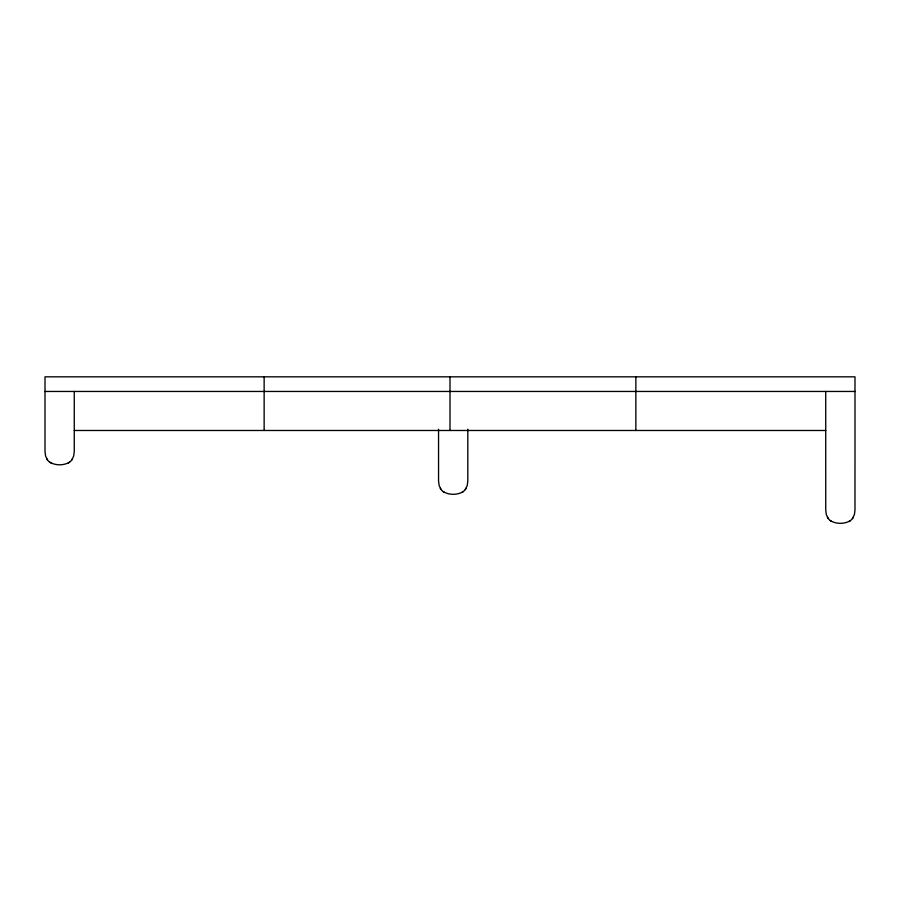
<?xml version="1.0" encoding="UTF-8"?>
<svg xmlns="http://www.w3.org/2000/svg" width="900" height="900" viewBox="0 0 900 900"><rect width="100%" height="100%" fill="white"/><g stroke="black" fill="none" stroke-linecap="round" stroke-linejoin="round"><path stroke-width="1.35" d="M71.741 460.012L73.688 456.019L74.261 451.519L74.272 391.455M465.289 489.521L467.235 485.527L467.809 481.027L467.82 429.199M852.469 518.558L854.415 514.553L854.989 510.064L855 376.83L45 376.83L45.011 451.519L45.585 456.019L47.531 460.012M49.624 462.105C55.44 465.705 63.821 465.705 69.649 462.105M443.171 491.614C448.988 495.214 457.369 495.214 463.196 491.614M830.351 520.639C836.179 524.239 844.56 524.239 850.376 520.639M45 391.455L855 391.455M74.272 430.481L825.727 430.481M825.727 391.455L825.739 510.064L826.312 514.553L828.259 518.558M438.548 429.199L438.559 481.027L439.132 485.527L441.079 489.521M635.861 376.83L635.861 430.481M450 376.83L450 430.481M264.139 376.83L264.139 430.481M466.099 488.284A10.935 10.935 0 0 1 461.947 492.435M444.409 492.424A10.935 10.935 0 0 1 440.257 488.272M72.551 458.775A10.935 10.935 0 0 1 68.4 462.926M50.861 462.915A10.935 10.935 0 0 1 46.71 458.764M853.279 517.309A10.935 10.935 0 0 1 849.127 521.46M831.589 521.46A10.935 10.935 0 0 1 827.438 517.309"/></g></svg>
